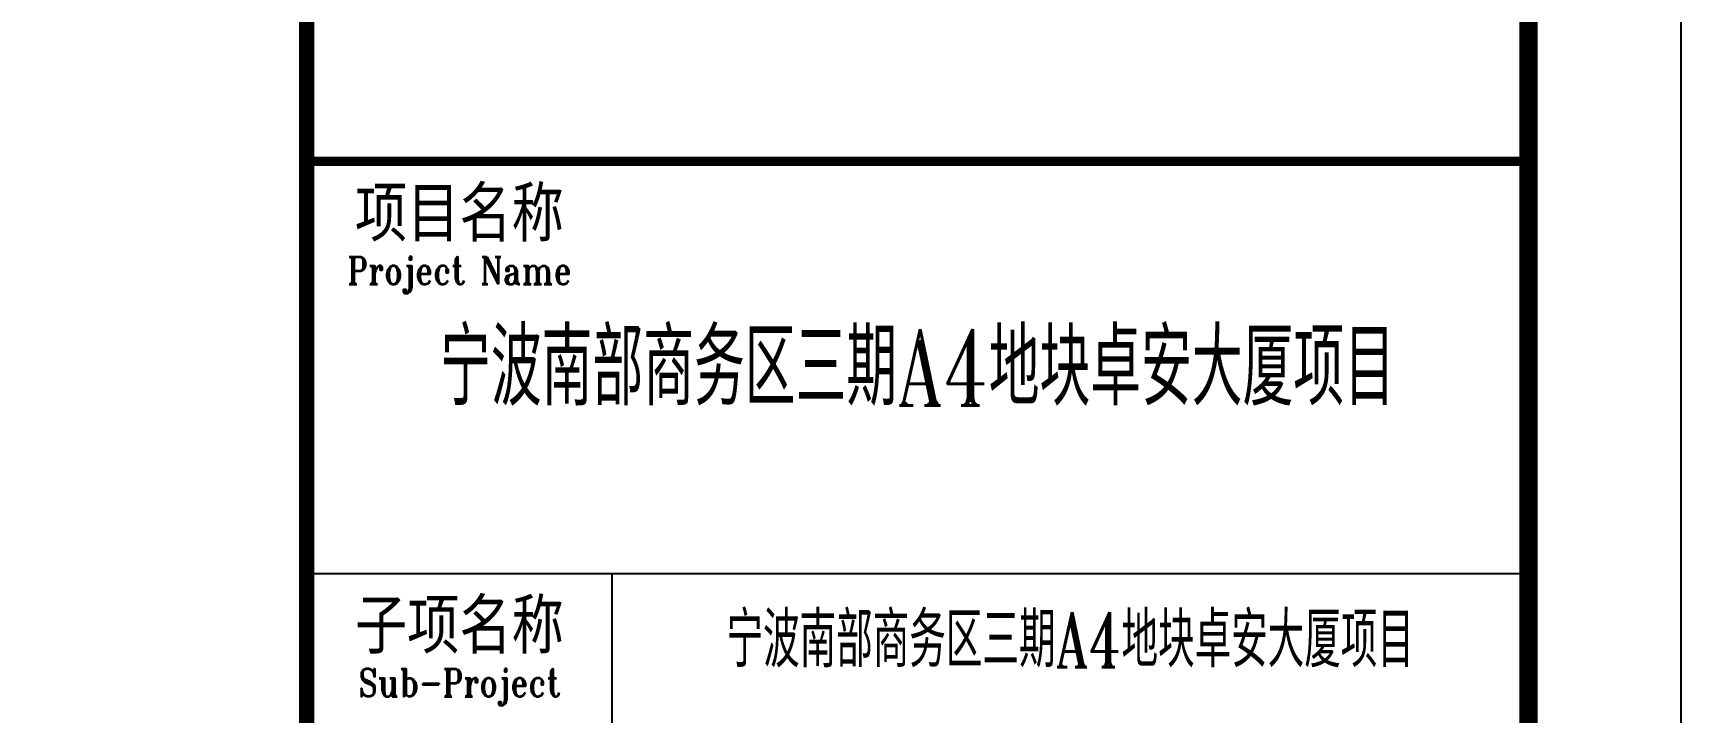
# Model space of a CAD drawing. Extents: x 824790 to 973415, y 4290613 to 4374713.
# Drawn here: x 962622 to 973415, y 4318405 to 4322854 of the extents above; entities that cross this region are included whole.
import ezdxf
from ezdxf.enums import TextEntityAlignment as Align

# ---------------------------------------------------------------- set-up
doc = ezdxf.new("R2010")
doc.units = 0
doc.header["$LTSCALE"] = 1000
doc.header["$MEASUREMENT"] = 0
doc.layers.add('图框', color=7, linetype='CONTINUOUS')
doc.styles.add('TKZ1_tjhts.shx', font='tjromant.shx', dxfattribs={"bigfont": 'tjhts.shx'})
doc.styles.add('TKZ2_tjkts.shx', font='tjromant.shx', dxfattribs={"bigfont": 'tjkts.shx'})

# ---------------------------------------------------------------- blocks, each defined once
blk = doc.blocks.new('h-1')
at = {"layer": '图框'}
for p, q in [((2162, -441.7), (2162, 399.3)), ((2072, -154.7), (2152, -154.7)), ((2092, -284.7), (2092, -154.7))]:
    blk.add_line(p, q, dxfattribs=at)
at = {"layer": '图框', "const_width": 1.2}
blk.add_lwpolyline([(2152, -431.7), (2152, 389.3), (700.75, 389.3), (700.75, -431.7)], close=True, dxfattribs=at)
at = {"layer": '图框'}
for points, const_width in [([(2072, 389.3), (2072, -431.7)], 1), ([(2072, -127.7), (2152, -127.7)], 0.6)]:
    blk.add_lwpolyline(points, dxfattribs=dict(at, const_width=const_width))
at = {"layer": '图框', "style": 'TKZ2_tjkts.shx'}
for s, p in [('项目名称', (2082, -131.16)), ('子项名称', (2082, -158.16))]:
    blk.add_text(s, height=3.6, dxfattribs=at).set_placement(p, align=Align.MIDDLE_CENTER)
at = {"layer": '图框'}
for s, height, style, width, p in [('Project Name', 1.8, 'TKZ2_tjkts.shx', 0.8, (2082, -134.86)), ('宁波南部商务区三期A4地块卓安大厦项目', 5, 'TKZ1_tjhts.shx', 0.7, (2112, -141.2)), ('宁波南部商务区三期A4地块卓安大厦项目', 3.6, 'TKZ1_tjhts.shx', 0.7, (2122, -159.05)), ('Sub-Project', 1.8, 'TKZ2_tjkts.shx', 0.8, (2082, -161.86))]:
    blk.add_text(s, height=height, dxfattribs=dict(at, style=style, width=width)).set_placement(p, align=Align.MIDDLE_CENTER)

msp = doc.modelspace()

# ---------------------------------------------------------------- block references
at = {"layer": '图框', "xscale": 100, "yscale": 100, "zscale": 100}
msp.add_blockref('h-1', (757214.8, 4334782.9), dxfattribs=at)

doc.saveas('drawing.dxf')
